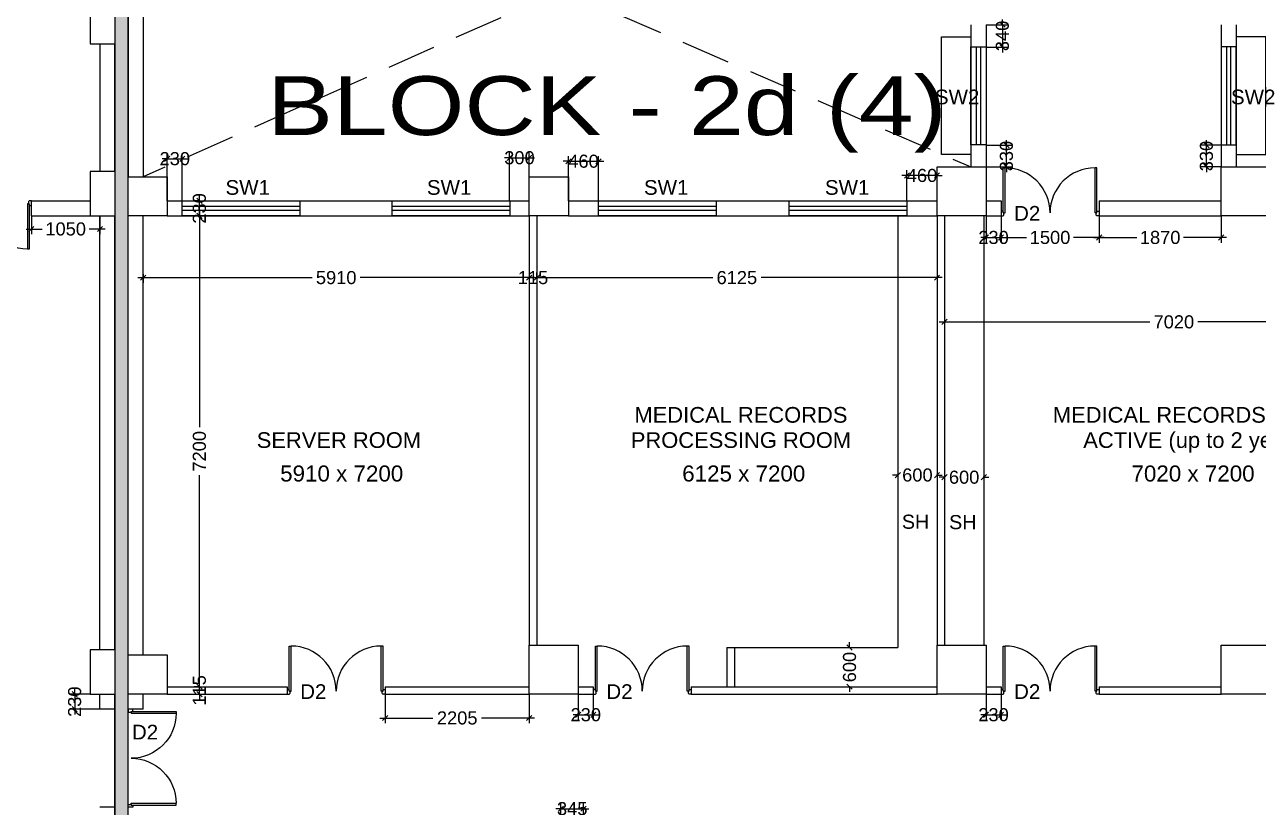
# Model space of a CAD drawing. Extents: x 7620542 to 7843793, y -6476226 to -6093835.
# Drawn here: x 7684907 to 7703786, y -6428689 to -6416719 of the extents above; entities that cross this region are included whole.
import ezdxf
from ezdxf.enums import TextEntityAlignment as Align

# ---------------------------------------------------------------- set-up
doc = ezdxf.new("R2010")
doc.units = 0
doc.header["$LTSCALE"] = 600
doc.header["$MEASUREMENT"] = 0
doc.header["$PDMODE"] = 35
doc.linetypes.add('HIDDEN', pattern=[0.375, 0.25, -0.125])
doc.linetypes.add('HIDDEN2', pattern=[0.1875, 0.125, -0.0625])
doc.layers.get('0').update_dxf_attribs({"linetype": 'CONTINUOUS'})
doc.layers.get('Defpoints').update_dxf_attribs({"linetype": 'CONTINUOUS'})
for name, color, linetype in [('BLOCKS-PROP', 2, 'CONTINUOUS'), ('chajja', 7, 'CONTINUOUS'), ('DIMEN', 5, 'CONTINUOUS'), ('DOOR', 32, 'CONTINUOUS'), ('Duct', 8, 'CONTINUOUS'), ('Exp.Joint', 104, 'CONTINUOUS'), ('joinery', 7, 'CONTINUOUS'), ('LA-column', 3, 'CONTINUOUS'), ('REVISIONS', 6, 'CONTINUOUS'), ('Room Dim', 1, 'CONTINUOUS'), ('Shleves', 7, 'CONTINUOUS'), ('TEXT', 6, 'CONTINUOUS'), ('Walls', 7, 'CONTINUOUS'), ('WIN', 151, 'CONTINUOUS'), ('Working Dim', 5, 'CONTINUOUS')]:
    doc.layers.add(name, color=color, linetype=linetype)
doc.styles.add('ari', font='arial.ttf')
doc.styles.add('ARIAL', font='arial.ttf')
doc.dimstyles.new('int. dim', dxfattribs={"dimtxt": 450, "dimasz": 80, "dimexe": 80, "dimexo": 0, "dimgap": 70, "dimtad": 0, "dimdec": 0, "dimzin": 12, "dimdsep": 46, "dimtxsty": 'ari', "dimblk": 'OBLIQUE', "dimcen": 2, "dimdle": 80, "dimclrd": 256, "dimclre": 256, "dimclrt": 6, "dimadec": 0, "dimazin": 0, "dimtfac": 1, "dimtdec": 0, "dimtix": 1, "dimtmove": 2, "dimatfit": 3, "dimfxl": 1, "dimtolj": 1, "dimtzin": 0, "dimlwd": -1, "dimlwe": -1, "dimarcsym": 0})

# ---------------------------------------------------------------- blocks, each defined once
blk = doc.blocks.new('_Oblique')
at = {"color": 0, "linetype": 'ByBlock', "lineweight": -2}
blk.add_line((-0.5, -0.5), (0.5, 0.5), dxfattribs=at)
blk = doc.blocks.new('*D1198')
at = {"layer": 'Defpoints', "color": 0, "transparency": 16777216}
for p in [(7687319, -6418769), (7687089, -6419414, 8), (7687319, -6419414, 8)]:
    blk.add_point(p, dxfattribs=at)
at = {"layer": 'Working Dim', "transparency": 16777216}
for p, q in [((7687089, -6419414), (7687089, -6418689)), ((7687319, -6419414), (7687319, -6418689)), ((7687089, -6418769), (7687009, -6418769)), ((7687089, -6418769), (7687319, -6418769)), ((7687319, -6418769), (7687399, -6418769))]:
    blk.add_line(p, q, dxfattribs=at)
at = {"layer": 'Working Dim', "transparency": 16777216, "xscale": 80, "yscale": 80, "zscale": 80}
blk.add_blockref('_Oblique', (7687089, -6418769), dxfattribs=at)
at = {"layer": 'Working Dim', "transparency": 16777216, "xscale": 80, "yscale": 80, "zscale": 80, "rotation": 180}
blk.add_blockref('_Oblique', (7687319, -6418769), dxfattribs=at)
at = {"layer": 'Working Dim', "color": 6, "transparency": 16777216, "insert": (7687204, -6418769), "char_height": 200, "attachment_point": 5, "style": 'ari'}
blk.add_mtext('\\A1;230', dxfattribs=at)
blk = doc.blocks.new('*D1199')
at = {"layer": 'Defpoints', "color": 0, "transparency": 16777216}
for p in [(7692629, -6418755), (7692329, -6419414, 8), (7692629, -6419344, 6)]:
    blk.add_point(p, dxfattribs=at)
at = {"layer": 'Working Dim', "transparency": 16777216}
for p, q in [((7692329, -6419414), (7692329, -6418675)), ((7692629, -6419344), (7692629, -6418675)), ((7692329, -6418755), (7692249, -6418755)), ((7692329, -6418755), (7692629, -6418755)), ((7692629, -6418755), (7692709, -6418755))]:
    blk.add_line(p, q, dxfattribs=at)
at = {"layer": 'Working Dim', "transparency": 16777216, "xscale": 80, "yscale": 80, "zscale": 80}
blk.add_blockref('_Oblique', (7692329, -6418755), dxfattribs=at)
at = {"layer": 'Working Dim', "transparency": 16777216, "xscale": 80, "yscale": 80, "zscale": 80, "rotation": 180}
blk.add_blockref('_Oblique', (7692629, -6418755), dxfattribs=at)
at = {"layer": 'Working Dim', "color": 6, "transparency": 16777216, "insert": (7692479, -6418755), "char_height": 200, "attachment_point": 5, "style": 'ari'}
blk.add_mtext('\\A1;300', dxfattribs=at)
blk = doc.blocks.new('*D1200')
at = {"layer": 'Defpoints', "color": 0, "transparency": 16777216}
for p in [(7693689, -6418808), (7693229, -6419414, 8), (7693689, -6419414, 8)]:
    blk.add_point(p, dxfattribs=at)
at = {"layer": 'Working Dim', "transparency": 16777216}
for p, q in [((7693229, -6419414), (7693229, -6418728)), ((7693689, -6419414), (7693689, -6418728)), ((7693229, -6418808), (7693149, -6418808)), ((7693229, -6418808), (7693689, -6418808)), ((7693689, -6418808), (7693769, -6418808))]:
    blk.add_line(p, q, dxfattribs=at)
at = {"layer": 'Working Dim', "transparency": 16777216, "xscale": 80, "yscale": 80, "zscale": 80}
blk.add_blockref('_Oblique', (7693229, -6418808), dxfattribs=at)
at = {"layer": 'Working Dim', "transparency": 16777216, "xscale": 80, "yscale": 80, "zscale": 80, "rotation": 180}
blk.add_blockref('_Oblique', (7693689, -6418808), dxfattribs=at)
at = {"layer": 'Working Dim', "color": 6, "transparency": 16777216, "insert": (7693459, -6418808), "char_height": 200, "attachment_point": 5, "style": 'ari'}
blk.add_mtext('\\A1;460', dxfattribs=at)
blk = doc.blocks.new('*D1201')
at = {"layer": 'Defpoints', "color": 0, "transparency": 16777216}
for p in [(7698409, -6419026), (7698409, -6419414, 8), (7698869, -6419414, 8)]:
    blk.add_point(p, dxfattribs=at)
at = {"layer": 'Working Dim', "transparency": 16777216}
for p, q in [((7698409, -6419026), (7698329, -6419026)), ((7698409, -6419414), (7698409, -6418946)), ((7698869, -6419026), (7698409, -6419026)), ((7698869, -6419414), (7698869, -6418946)), ((7698869, -6419026), (7698949, -6419026))]:
    blk.add_line(p, q, dxfattribs=at)
at = {"layer": 'Working Dim', "transparency": 16777216, "xscale": 80, "yscale": 80, "zscale": 80}
blk.add_blockref('_Oblique', (7698409, -6419026), dxfattribs=at)
at = {"layer": 'Working Dim', "transparency": 16777216, "xscale": 80, "yscale": 80, "zscale": 80, "rotation": 180}
blk.add_blockref('_Oblique', (7698869, -6419026), dxfattribs=at)
at = {"layer": 'Working Dim', "color": 6, "transparency": 16777216, "insert": (7698639, -6419026), "char_height": 200, "attachment_point": 5, "style": 'ari'}
blk.add_mtext('\\A1;460', dxfattribs=at)
blk = doc.blocks.new('*D1206')
at = {"layer": 'Defpoints', "color": 0, "transparency": 16777216}
for p in [(7699619, -6418563, 8), (7699932, -6418563), (7699619, -6418894, 8)]:
    blk.add_point(p, dxfattribs=at)
at = {"layer": 'Working Dim', "transparency": 16777216}
for p, q in [((7699932, -6418563), (7699932, -6418483)), ((7699619, -6418563), (7700012, -6418563)), ((7699932, -6418894), (7699932, -6418563)), ((7699619, -6418894), (7700012, -6418894)), ((7699932, -6418894), (7699932, -6418974))]:
    blk.add_line(p, q, dxfattribs=at)
at = {"layer": 'Working Dim', "transparency": 16777216, "xscale": 80, "yscale": 80, "zscale": 80}
for p, rotation in [((7699932, -6418563), 270), ((7699932, -6418894), 90)]:
    blk.add_blockref('_Oblique', p, dxfattribs=dict(at, rotation=rotation))
at = {"layer": 'Working Dim', "color": 6, "transparency": 16777216, "insert": (7699932, -6418728), "char_height": 200, "attachment_point": 5, "rotation": 90, "style": 'ari'}
blk.add_mtext('\\A1;330', dxfattribs=at)
blk = doc.blocks.new('*D1207')
at = {"layer": 'Defpoints', "color": 0, "transparency": 16777216}
for p in [(7699619, -6416719, 8), (7699619, -6417063, 8), (7699870, -6417063)]:
    blk.add_point(p, dxfattribs=at)
at = {"layer": 'Working Dim', "transparency": 16777216}
for p, q in [((7699870, -6416719), (7699870, -6416639)), ((7699619, -6416719), (7699950, -6416719)), ((7699870, -6416719), (7699870, -6417063)), ((7699619, -6417063), (7699950, -6417063)), ((7699870, -6417063), (7699870, -6417143))]:
    blk.add_line(p, q, dxfattribs=at)
at = {"layer": 'Working Dim', "transparency": 16777216, "xscale": 80, "yscale": 80, "zscale": 80}
for p, rotation in [((7699870, -6416719), 270), ((7699870, -6417063), 90)]:
    blk.add_blockref('_Oblique', p, dxfattribs=dict(at, rotation=rotation))
at = {"layer": 'Working Dim', "color": 6, "transparency": 16777216, "insert": (7699870, -6416891), "char_height": 200, "attachment_point": 5, "rotation": 90, "style": 'ari'}
blk.add_mtext('\\A1;340', dxfattribs=at)
blk = doc.blocks.new('*D1209')
at = {"layer": 'Defpoints', "color": 0, "transparency": 16777216}
for p in [(7702993, -6418563), (7703219, -6418563, 8), (7703219, -6418894, 8)]:
    blk.add_point(p, dxfattribs=at)
at = {"layer": 'Working Dim', "transparency": 16777216}
for p, q in [((7702993, -6418563), (7702993, -6418483)), ((7703219, -6418563), (7702913, -6418563)), ((7702993, -6418894), (7702993, -6418563)), ((7703219, -6418894), (7702913, -6418894)), ((7702993, -6418894), (7702993, -6418974))]:
    blk.add_line(p, q, dxfattribs=at)
at = {"layer": 'Working Dim', "transparency": 16777216, "xscale": 80, "yscale": 80, "zscale": 80}
for p, rotation in [((7702993, -6418563), 270), ((7702993, -6418894), 90)]:
    blk.add_blockref('_Oblique', p, dxfattribs=dict(at, rotation=rotation))
at = {"layer": 'Working Dim', "color": 6, "transparency": 16777216, "insert": (7702993, -6418728), "char_height": 200, "attachment_point": 5, "rotation": 90, "style": 'ari'}
blk.add_mtext('\\A1;330', dxfattribs=at)
blk = doc.blocks.new('Z$W@#1275')
at = {"layer": 'DOOR'}
for p, q in [((73, 1500), (0, 1500)), ((0, 1500), (0, 1467)), ((0, 1467), (2, 1467)), ((11, 1456), (11, 1458)), ((11, 1456), (47, 1456)), ((47, 1467), (736, 1467)), ((47, 1467), (47, 1439)), ((47, 1456), (47, 1467)), ((47, 1467), (73, 1467)), ((47, 1439), (736, 1439)), ((73, 1467), (73, 1500)), ((736, 1467), (736, 1439)), ((0, 33), (2, 33)), ((0, 0), (0, 33)), ((73, 0), (0, 0)), ((11, 44), (11, 42)), ((11, 44), (47, 44)), ((47, 61), (736, 61)), ((47, 33), (47, 61)), ((47, 44), (47, 33)), ((47, 33), (736, 33)), ((47, 33), (73, 33)), ((73, 33), (73, 0)), ((736, 33), (736, 61))]:
    blk.add_line(p, q, dxfattribs=at)
for centre, start, end in [((11, 1467), 180, 270), ((11, 33), 90, 180)]:
    blk.add_arc(centre, 9.13, start, end, dxfattribs=at)
at = {"layer": 'DOOR', "color": 145}
for centre, start, end in [((47, 1439), 270, 0), ((47, 61), 0, 90)]:
    blk.add_arc(centre, 689, start, end, dxfattribs=at)
blk = doc.blocks.new('*D2071')
at = {"layer": 'Defpoints', "color": 0, "transparency": 16777216}
for p in [(7686719, -6420536, 2), (7692629, -6420536, -1), (7692629, -6420588)]:
    blk.add_point(p, dxfattribs=at)
at = {"layer": 'Working Dim', "transparency": 16777216}
for p, q in [((7686639, -6420588), (7689306, -6420588)), ((7686719, -6420536), (7686719, -6420668)), ((7692709, -6420588), (7690042, -6420588)), ((7692629, -6420536), (7692629, -6420668))]:
    blk.add_line(p, q, dxfattribs=at)
at = {"layer": 'Working Dim', "transparency": 16777216, "xscale": 80, "yscale": 80, "zscale": 80, "rotation": 180}
blk.add_blockref('_Oblique', (7686719, -6420588), dxfattribs=at)
at = {"layer": 'Working Dim', "transparency": 16777216, "xscale": 80, "yscale": 80, "zscale": 80}
blk.add_blockref('_Oblique', (7692629, -6420588), dxfattribs=at)
at = {"layer": 'Working Dim', "color": 6, "transparency": 16777216, "insert": (7689674, -6420588), "char_height": 200, "attachment_point": 5, "style": 'ari'}
blk.add_mtext('\\A1;5910', dxfattribs=at)
blk = doc.blocks.new('*D2072')
at = {"layer": 'Defpoints', "color": 0, "transparency": 16777216}
for p in [(7692629, -6420536, -1), (7692744, -6420588, -1), (7692744, -6420588)]:
    blk.add_point(p, dxfattribs=at)
at = {"layer": 'Working Dim', "transparency": 16777216}
for p, q in [((7692629, -6420588), (7692549, -6420588)), ((7692629, -6420536), (7692629, -6420668)), ((7692629, -6420588), (7692744, -6420588)), ((7692744, -6420588), (7692744, -6420508)), ((7692744, -6420588), (7692824, -6420588))]:
    blk.add_line(p, q, dxfattribs=at)
at = {"layer": 'Working Dim', "transparency": 16777216, "xscale": 80, "yscale": 80, "zscale": 80}
blk.add_blockref('_Oblique', (7692629, -6420588), dxfattribs=at)
at = {"layer": 'Working Dim', "transparency": 16777216, "xscale": 80, "yscale": 80, "zscale": 80, "rotation": 180}
blk.add_blockref('_Oblique', (7692744, -6420588), dxfattribs=at)
at = {"layer": 'Working Dim', "color": 6, "transparency": 16777216, "insert": (7692686, -6420588), "char_height": 200, "attachment_point": 5, "style": 'ari'}
blk.add_mtext('\\A1;115', dxfattribs=at)
blk = doc.blocks.new('*D2073')
at = {"layer": 'Defpoints', "color": 0, "transparency": 16777216}
for p in [(7692744, -6420588, -1), (7698869, -6420588, 12), (7698869, -6420588)]:
    blk.add_point(p, dxfattribs=at)
at = {"layer": 'Working Dim', "transparency": 16777216}
for p, q in [((7692664, -6420588), (7695436, -6420588)), ((7692744, -6420588), (7692744, -6420508)), ((7698949, -6420588), (7696176, -6420588)), ((7698869, -6420588), (7698869, -6420668))]:
    blk.add_line(p, q, dxfattribs=at)
at = {"layer": 'Working Dim', "transparency": 16777216, "xscale": 80, "yscale": 80, "zscale": 80, "rotation": 180}
blk.add_blockref('_Oblique', (7692744, -6420588), dxfattribs=at)
at = {"layer": 'Working Dim', "transparency": 16777216, "xscale": 80, "yscale": 80, "zscale": 80}
blk.add_blockref('_Oblique', (7698869, -6420588), dxfattribs=at)
at = {"layer": 'Working Dim', "color": 6, "transparency": 16777216, "insert": (7695806, -6420588), "char_height": 200, "attachment_point": 5, "style": 'ari'}
blk.add_mtext('\\A1;6125', dxfattribs=at)
blk = doc.blocks.new('*D2076')
at = {"layer": 'Defpoints', "color": 0, "transparency": 16777216}
for p in [(7687581, -6426844, 4), (7687581, -6426844), (7687581, -6426959, 4)]:
    blk.add_point(p, dxfattribs=at)
at = {"layer": 'Working Dim', "transparency": 16777216}
for p, q in [((7687581, -6426844), (7687501, -6426844)), ((7687581, -6426844), (7687581, -6426764)), ((7687581, -6426959), (7687581, -6426844)), ((7687581, -6426959), (7687661, -6426959)), ((7687581, -6426959), (7687581, -6427039))]:
    blk.add_line(p, q, dxfattribs=at)
at = {"layer": 'Working Dim', "transparency": 16777216, "xscale": 80, "yscale": 80, "zscale": 80}
for p, rotation in [((7687581, -6426844), 270), ((7687581, -6426959), 90)]:
    blk.add_blockref('_Oblique', p, dxfattribs=dict(at, rotation=rotation))
at = {"layer": 'Working Dim', "color": 6, "transparency": 16777216, "insert": (7687581, -6426901), "char_height": 200, "attachment_point": 5, "rotation": 90, "style": 'ari'}
blk.add_mtext('\\A1;115', dxfattribs=at)
blk = doc.blocks.new('*D2077')
at = {"layer": 'Defpoints', "color": 0, "transparency": 16777216}
for p in [(7687581, -6419644, 2), (7687581, -6419644), (7687581, -6426844, 4)]:
    blk.add_point(p, dxfattribs=at)
at = {"layer": 'Working Dim', "transparency": 16777216}
for p, q in [((7687581, -6419644), (7687501, -6419644)), ((7687581, -6419564), (7687581, -6422876)), ((7687581, -6426924), (7687581, -6423611)), ((7687581, -6426844), (7687501, -6426844))]:
    blk.add_line(p, q, dxfattribs=at)
at = {"layer": 'Working Dim', "transparency": 16777216, "xscale": 80, "yscale": 80, "zscale": 80}
for p, rotation in [((7687581, -6419644), 90), ((7687581, -6426844), 270)]:
    blk.add_blockref('_Oblique', p, dxfattribs=dict(at, rotation=rotation))
at = {"layer": 'Working Dim', "color": 6, "transparency": 16777216, "insert": (7687581, -6423244), "char_height": 200, "attachment_point": 5, "rotation": 90, "style": 'ari'}
blk.add_mtext('\\A1;7200', dxfattribs=at)
blk = doc.blocks.new('*D2078')
at = {"layer": 'Defpoints', "color": 0, "transparency": 16777216}
for p in [(7687581, -6419414, 2), (7687581, -6419414), (7687581, -6419644, 2)]:
    blk.add_point(p, dxfattribs=at)
at = {"layer": 'Working Dim', "transparency": 16777216}
for p, q in [((7687581, -6419414), (7687501, -6419414)), ((7687581, -6419414), (7687581, -6419334)), ((7687581, -6419644), (7687581, -6419414)), ((7687581, -6419644), (7687501, -6419644)), ((7687581, -6419644), (7687581, -6419724))]:
    blk.add_line(p, q, dxfattribs=at)
at = {"layer": 'Working Dim', "transparency": 16777216, "xscale": 80, "yscale": 80, "zscale": 80}
for p, rotation in [((7687581, -6419414), 270), ((7687581, -6419644), 90)]:
    blk.add_blockref('_Oblique', p, dxfattribs=dict(at, rotation=rotation))
at = {"layer": 'Working Dim', "color": 6, "transparency": 16777216, "insert": (7687581, -6419529), "char_height": 200, "attachment_point": 5, "rotation": 90, "style": 'ari'}
blk.add_mtext('\\A1;230', dxfattribs=at)
blk = doc.blocks.new('*D2079')
at = {"layer": 'Defpoints', "color": 0, "transparency": 16777216}
for p in [(7690424, -6426959, 4), (7692629, -6426959, 1), (7692629, -6427323)]:
    blk.add_point(p, dxfattribs=at)
at = {"layer": 'Working Dim', "transparency": 16777216}
for p, q in [((7690424, -6426959), (7690424, -6427403)), ((7692629, -6426959), (7692629, -6427403)), ((7690344, -6427323), (7691155, -6427323)), ((7692709, -6427323), (7691898, -6427323))]:
    blk.add_line(p, q, dxfattribs=at)
at = {"layer": 'Working Dim', "transparency": 16777216, "xscale": 80, "yscale": 80, "zscale": 80, "rotation": 180}
blk.add_blockref('_Oblique', (7690424, -6427323), dxfattribs=at)
at = {"layer": 'Working Dim', "transparency": 16777216, "xscale": 80, "yscale": 80, "zscale": 80}
blk.add_blockref('_Oblique', (7692629, -6427323), dxfattribs=at)
at = {"layer": 'Working Dim', "color": 6, "transparency": 16777216, "insert": (7691526, -6427323), "char_height": 200, "attachment_point": 5, "style": 'ari'}
blk.add_mtext('\\A1;2205', dxfattribs=at)
blk = doc.blocks.new('*D2080')
at = {"layer": 'Defpoints', "color": 0, "transparency": 16777216}
for p in [(7693379, -6426959, 1), (7693609, -6426959, 1), (7693609, -6427274)]:
    blk.add_point(p, dxfattribs=at)
at = {"layer": 'Working Dim', "transparency": 16777216}
for p, q in [((7693379, -6426959), (7693379, -6427354)), ((7693609, -6426959), (7693609, -6427354)), ((7693379, -6427274), (7693299, -6427274)), ((7693379, -6427274), (7693609, -6427274)), ((7693609, -6427274), (7693689, -6427274))]:
    blk.add_line(p, q, dxfattribs=at)
at = {"layer": 'Working Dim', "transparency": 16777216, "xscale": 80, "yscale": 80, "zscale": 80}
blk.add_blockref('_Oblique', (7693379, -6427274), dxfattribs=at)
at = {"layer": 'Working Dim', "transparency": 16777216, "xscale": 80, "yscale": 80, "zscale": 80, "rotation": 180}
blk.add_blockref('_Oblique', (7693609, -6427274), dxfattribs=at)
at = {"layer": 'Working Dim', "color": 6, "transparency": 16777216, "insert": (7693494, -6427274), "char_height": 200, "attachment_point": 5, "style": 'ari'}
blk.add_mtext('\\A1;230', dxfattribs=at)
blk = doc.blocks.new('*D2082')
at = {"layer": 'Defpoints', "color": 0, "transparency": 16777216}
for p in [(7685909, -6426959, 2), (7685672, -6427189), (7686059, -6427189, 5)]:
    blk.add_point(p, dxfattribs=at)
at = {"layer": 'Working Dim', "transparency": 16777216}
for p, q in [((7685909, -6426959), (7685592, -6426959)), ((7685672, -6426959), (7685672, -6426879)), ((7685672, -6426959), (7685672, -6427189)), ((7686059, -6427189), (7685592, -6427189)), ((7685672, -6427189), (7685672, -6427269))]:
    blk.add_line(p, q, dxfattribs=at)
at = {"layer": 'Working Dim', "transparency": 16777216, "xscale": 80, "yscale": 80, "zscale": 80}
for p, rotation in [((7685672, -6426959), 270), ((7685672, -6427189), 90)]:
    blk.add_blockref('_Oblique', p, dxfattribs=dict(at, rotation=rotation))
at = {"layer": 'Working Dim', "color": 6, "transparency": 16777216, "insert": (7685672, -6427074), "char_height": 200, "attachment_point": 5, "rotation": 90, "style": 'ari'}
blk.add_mtext('\\A1;230', dxfattribs=at)
blk = doc.blocks.new('*D2100')
at = {"layer": 'Defpoints', "color": 0, "transparency": 16777216}
for p in [(7699619, -6419644, 7), (7699849, -6419644, 6), (7699849, -6419974)]:
    blk.add_point(p, dxfattribs=at)
at = {"layer": 'Working Dim', "transparency": 16777216}
for p, q in [((7699619, -6419644), (7699619, -6420054)), ((7699849, -6419644), (7699849, -6420054)), ((7699619, -6419974), (7699539, -6419974)), ((7699619, -6419974), (7699849, -6419974)), ((7699849, -6419974), (7699929, -6419974))]:
    blk.add_line(p, q, dxfattribs=at)
at = {"layer": 'Working Dim', "transparency": 16777216, "xscale": 80, "yscale": 80, "zscale": 80}
blk.add_blockref('_Oblique', (7699619, -6419974), dxfattribs=at)
at = {"layer": 'Working Dim', "transparency": 16777216, "xscale": 80, "yscale": 80, "zscale": 80, "rotation": 180}
blk.add_blockref('_Oblique', (7699849, -6419974), dxfattribs=at)
at = {"layer": 'Working Dim', "color": 6, "transparency": 16777216, "insert": (7699734, -6419974), "char_height": 200, "attachment_point": 5, "style": 'ari'}
blk.add_mtext('\\A1;230', dxfattribs=at)
blk = doc.blocks.new('*D2101')
at = {"layer": 'Defpoints', "color": 0, "transparency": 16777216}
for p in [(7699849, -6419644, 6), (7701349, -6419644, 4), (7701349, -6419974)]:
    blk.add_point(p, dxfattribs=at)
at = {"layer": 'Working Dim', "transparency": 16777216}
for p, q in [((7699849, -6419644), (7699849, -6420054)), ((7701349, -6419644), (7701349, -6420054)), ((7699769, -6419974), (7700240, -6419974)), ((7701429, -6419974), (7700958, -6419974))]:
    blk.add_line(p, q, dxfattribs=at)
at = {"layer": 'Working Dim', "transparency": 16777216, "xscale": 80, "yscale": 80, "zscale": 80, "rotation": 180}
blk.add_blockref('_Oblique', (7699849, -6419974), dxfattribs=at)
at = {"layer": 'Working Dim', "transparency": 16777216, "xscale": 80, "yscale": 80, "zscale": 80}
blk.add_blockref('_Oblique', (7701349, -6419974), dxfattribs=at)
at = {"layer": 'Working Dim', "color": 6, "transparency": 16777216, "insert": (7700599, -6419974), "char_height": 200, "attachment_point": 5, "style": 'ari'}
blk.add_mtext('\\A1;1500', dxfattribs=at)
blk = doc.blocks.new('*D2102')
at = {"layer": 'Defpoints', "color": 0, "transparency": 16777216}
for p in [(7701349, -6419644, 4), (7703219, -6419644, 21), (7703219, -6419974)]:
    blk.add_point(p, dxfattribs=at)
at = {"layer": 'Working Dim', "transparency": 16777216}
for p, q in [((7701349, -6419644), (7701349, -6420054)), ((7703219, -6419644), (7703219, -6420054)), ((7701269, -6419974), (7701925, -6419974)), ((7703299, -6419974), (7702643, -6419974))]:
    blk.add_line(p, q, dxfattribs=at)
at = {"layer": 'Working Dim', "transparency": 16777216, "xscale": 80, "yscale": 80, "zscale": 80, "rotation": 180}
blk.add_blockref('_Oblique', (7701349, -6419974), dxfattribs=at)
at = {"layer": 'Working Dim', "transparency": 16777216, "xscale": 80, "yscale": 80, "zscale": 80}
blk.add_blockref('_Oblique', (7703219, -6419974), dxfattribs=at)
at = {"layer": 'Working Dim', "color": 6, "transparency": 16777216, "insert": (7702284, -6419974), "char_height": 200, "attachment_point": 5, "style": 'ari'}
blk.add_mtext('\\A1;1870', dxfattribs=at)
blk = doc.blocks.new('*D2103')
at = {"layer": 'Defpoints', "color": 0, "transparency": 16777216}
for p in [(7693459, -6428710), (7693114, -6428959, 4), (7693459, -6428959, 5)]:
    blk.add_point(p, dxfattribs=at)
at = {"layer": 'Working Dim', "transparency": 16777216}
for p, q in [((7693114, -6428710), (7693034, -6428710)), ((7693114, -6428959), (7693114, -6428630)), ((7693114, -6428710), (7693459, -6428710)), ((7693459, -6428959), (7693459, -6428630)), ((7693459, -6428710), (7693539, -6428710))]:
    blk.add_line(p, q, dxfattribs=at)
at = {"layer": 'Working Dim', "transparency": 16777216, "xscale": 80, "yscale": 80, "zscale": 80}
blk.add_blockref('_Oblique', (7693114, -6428710), dxfattribs=at)
at = {"layer": 'Working Dim', "transparency": 16777216, "xscale": 80, "yscale": 80, "zscale": 80, "rotation": 180}
blk.add_blockref('_Oblique', (7693459, -6428710), dxfattribs=at)
at = {"layer": 'Working Dim', "color": 6, "transparency": 16777216, "insert": (7693286, -6428710), "char_height": 200, "attachment_point": 5, "style": 'ari'}
blk.add_mtext('\\A1;345', dxfattribs=at)
blk = doc.blocks.new('*D2122')
at = {"layer": 'Defpoints', "color": 0, "transparency": 16777216}
for p in [(7699619, -6426959, 1), (7699849, -6426959, 1), (7699849, -6427274)]:
    blk.add_point(p, dxfattribs=at)
at = {"layer": 'Working Dim', "transparency": 16777216}
for p, q in [((7699619, -6426959), (7699619, -6427354)), ((7699849, -6426959), (7699849, -6427354)), ((7699619, -6427274), (7699539, -6427274)), ((7699619, -6427274), (7699849, -6427274)), ((7699849, -6427274), (7699929, -6427274))]:
    blk.add_line(p, q, dxfattribs=at)
at = {"layer": 'Working Dim', "transparency": 16777216, "xscale": 80, "yscale": 80, "zscale": 80}
blk.add_blockref('_Oblique', (7699619, -6427274), dxfattribs=at)
at = {"layer": 'Working Dim', "transparency": 16777216, "xscale": 80, "yscale": 80, "zscale": 80, "rotation": 180}
blk.add_blockref('_Oblique', (7699849, -6427274), dxfattribs=at)
at = {"layer": 'Working Dim', "color": 6, "transparency": 16777216, "insert": (7699734, -6427274), "char_height": 200, "attachment_point": 5, "style": 'ari'}
blk.add_mtext('\\A1;230', dxfattribs=at)
blk = doc.blocks.new('*D2124')
at = {"layer": 'Defpoints', "color": 0, "transparency": 16777216}
for p in [(7698984, -6421039, 6), (7706004, -6421039, 22), (7706004, -6421265)]:
    blk.add_point(p, dxfattribs=at)
at = {"layer": 'Working Dim', "transparency": 16777216}
for p, q in [((7698984, -6421039), (7698984, -6421345)), ((7706004, -6421039), (7706004, -6421345)), ((7698904, -6421265), (7702127, -6421265)), ((7706084, -6421265), (7702862, -6421265))]:
    blk.add_line(p, q, dxfattribs=at)
at = {"layer": 'Working Dim', "transparency": 16777216, "xscale": 80, "yscale": 80, "zscale": 80, "rotation": 180}
blk.add_blockref('_Oblique', (7698984, -6421265), dxfattribs=at)
at = {"layer": 'Working Dim', "transparency": 16777216, "xscale": 80, "yscale": 80, "zscale": 80}
blk.add_blockref('_Oblique', (7706004, -6421265), dxfattribs=at)
at = {"layer": 'Working Dim', "color": 6, "transparency": 16777216, "insert": (7702494, -6421265), "char_height": 200, "attachment_point": 5, "style": 'ari'}
blk.add_mtext('\\A1;7020', dxfattribs=at)
blk = doc.blocks.new('*D2250')
at = {"layer": 'Defpoints', "color": 0, "transparency": 16777216}
for p in [(7685009, -6419644, 6), (7686059, -6419644, 11), (7685009, -6419844)]:
    blk.add_point(p, dxfattribs=at)
at = {"layer": 'Working Dim', "transparency": 16777216}
for p, q in [((7685009, -6419644), (7685009, -6419924)), ((7686059, -6419644), (7686059, -6419924)), ((7684929, -6419844), (7685175, -6419844)), ((7686139, -6419844), (7685893, -6419844))]:
    blk.add_line(p, q, dxfattribs=at)
at = {"layer": 'Working Dim', "transparency": 16777216, "xscale": 80, "yscale": 80, "zscale": 80, "rotation": 180}
blk.add_blockref('_Oblique', (7685009, -6419844), dxfattribs=at)
at = {"layer": 'Working Dim', "transparency": 16777216, "xscale": 80, "yscale": 80, "zscale": 80}
blk.add_blockref('_Oblique', (7686059, -6419844), dxfattribs=at)
at = {"layer": 'Working Dim', "color": 6, "transparency": 16777216, "insert": (7685534, -6419844), "char_height": 200, "attachment_point": 5, "style": 'ari'}
blk.add_mtext('\\A1;1050', dxfattribs=at)
blk = doc.blocks.new('*D2442')
at = {"layer": 'Defpoints', "color": 0, "transparency": 16777216}
for p in [(7698269, -6423575, -7), (7698869, -6423575, -7), (7698869, -6423607)]:
    blk.add_point(p, dxfattribs=at)
at = {"layer": 'Working Dim', "transparency": 16777216}
for p, q in [((7698269, -6423607), (7698189, -6423607)), ((7698269, -6423575), (7698269, -6423687)), ((7698269, -6423607), (7698278, -6423607)), ((7698869, -6423607), (7698860, -6423607)), ((7698869, -6423575), (7698869, -6423687)), ((7698869, -6423607), (7698949, -6423607))]:
    blk.add_line(p, q, dxfattribs=at)
at = {"layer": 'Working Dim', "transparency": 16777216, "xscale": 80, "yscale": 80, "zscale": 80}
blk.add_blockref('_Oblique', (7698269, -6423607), dxfattribs=at)
at = {"layer": 'Working Dim', "transparency": 16777216, "xscale": 80, "yscale": 80, "zscale": 80, "rotation": 180}
blk.add_blockref('_Oblique', (7698869, -6423607), dxfattribs=at)
at = {"layer": 'Working Dim', "color": 6, "transparency": 16777216, "insert": (7698569, -6423607), "char_height": 200, "attachment_point": 5, "style": 'ari'}
blk.add_mtext('\\A1;600', dxfattribs=at)
blk = doc.blocks.new('*D2443')
at = {"layer": 'Defpoints', "color": 0, "transparency": 16777216}
for p in [(7697506, -6426244, -12), (7697531, -6426244), (7697506, -6426844, -12)]:
    blk.add_point(p, dxfattribs=at)
at = {"layer": 'Working Dim', "transparency": 16777216}
for p, q in [((7697506, -6426244), (7697611, -6426244)), ((7697531, -6426244), (7697531, -6426164)), ((7697531, -6426244), (7697531, -6426253)), ((7697506, -6426844), (7697611, -6426844)), ((7697531, -6426844), (7697531, -6426835)), ((7697531, -6426844), (7697531, -6426924))]:
    blk.add_line(p, q, dxfattribs=at)
at = {"layer": 'Working Dim', "transparency": 16777216, "xscale": 80, "yscale": 80, "zscale": 80}
for p, rotation in [((7697531, -6426244), 270), ((7697531, -6426844), 90)]:
    blk.add_blockref('_Oblique', p, dxfattribs=dict(at, rotation=rotation))
at = {"layer": 'Working Dim', "color": 6, "transparency": 16777216, "insert": (7697531, -6426544), "char_height": 200, "attachment_point": 5, "rotation": 90, "style": 'ari'}
blk.add_mtext('\\A1;600', dxfattribs=at)
blk = doc.blocks.new('*D2444')
at = {"layer": 'Defpoints', "color": 0, "transparency": 16777216}
for p in [(7698984, -6423637, -7), (7699584, -6423637, -7), (7699584, -6423641)]:
    blk.add_point(p, dxfattribs=at)
at = {"layer": 'Working Dim', "transparency": 16777216}
for p, q in [((7698984, -6423641), (7698904, -6423641)), ((7698984, -6423637), (7698984, -6423721)), ((7698984, -6423641), (7698993, -6423641)), ((7699584, -6423641), (7699575, -6423641)), ((7699584, -6423637), (7699584, -6423721)), ((7699584, -6423641), (7699664, -6423641))]:
    blk.add_line(p, q, dxfattribs=at)
at = {"layer": 'Working Dim', "transparency": 16777216, "xscale": 80, "yscale": 80, "zscale": 80}
blk.add_blockref('_Oblique', (7698984, -6423641), dxfattribs=at)
at = {"layer": 'Working Dim', "transparency": 16777216, "xscale": 80, "yscale": 80, "zscale": 80, "rotation": 180}
blk.add_blockref('_Oblique', (7699584, -6423641), dxfattribs=at)
at = {"layer": 'Working Dim', "color": 6, "transparency": 16777216, "insert": (7699284, -6423641), "char_height": 200, "attachment_point": 5, "style": 'ari'}
blk.add_mtext('\\A1;600', dxfattribs=at)

msp = doc.modelspace()

# ---------------------------------------------------------------- hatches: boundary and pattern name
at = {"layer": 'Exp.Joint', "linetype": 'HIDDEN'}
msp.add_hatch(color=256, dxfattribs=at).paths.add_polyline_path([(7686489.139, -6334860.673), (7686289.139, -6334860.673), (7686289.139, -6455862.509), (7686489.139, -6455862.509)])

# ---------------------------------------------------------------- linework, layer by layer
at = {"layer": 'chajja', "linetype": 'HIDDEN', "ltscale": 750, "elevation": -12.441}
for points in [[(7699389.024, -6418706.246), (7698939.024, -6418706.246), (7698939.025, -6416906.246), (7699389.025, -6416906.246)], [(7703449.103, -6418706.246), (7703899.103, -6418706.246), (7703899.103, -6416906.246), (7703449.103, -6416906.246)]]:
    msp.add_lwpolyline(points, dxfattribs=at)
at = {"layer": 'Duct', "color": 8, "linetype": 'HIDDEN2', "ltscale": 10}
for p, q in [((7686719.057, -6413414.85, -24.692), (7699388.98, -6418893.723, -2.915)), ((7699388.973, -6413414.855, -2.915), (7686719.145, -6419043.753, -24.692))]:
    msp.add_line(p, q, dxfattribs=at)
at = {"layer": 'Exp.Joint', "linetype": 'HIDDEN', "const_width": 20, "elevation": -9.884}
msp.add_lwpolyline([(7686489.139, -6334860.673), (7686289.139, -6334860.673), (7686289.139, -6455862.509), (7686489.139, -6455862.509)], close=True, dxfattribs=at)
at = {"layer": 'LA-column', "color": 2}
for points, elevation in [([(7686289.144, -6417013.752), (7686289.144, -6416413.752), (7685909.144, -6416413.752), (7685909.144, -6417013.752)], -14.639), ([(7686289.144, -6419643.753), (7686289.144, -6418963.753), (7685909.144, -6418963.753), (7685909.144, -6419643.753)], 13.402)]:
    msp.add_lwpolyline(points, close=True, dxfattribs=dict(at, elevation=elevation))
at = {"layer": 'LA-column', "color": 2, "flags": 128}
for points, elevation in [([(7699618.973, -6419643.706), (7698868.973, -6419643.706), (7698868.973, -6418893.706), (7699618.973, -6418893.706)], -9.699), ([(7699618.973, -6419643.706), (7698868.973, -6419643.706), (7698868.973, -6418893.706), (7699618.973, -6418893.706)], -9.699), ([(7703969.146, -6418893.706), (7703969.146, -6419643.706), (7703219.146, -6419643.706), (7703219.146, -6418893.706)], 4.007), ([(7687089.144, -6419643.706), (7686489.144, -6419643.706), (7686489.144, -6419043.706), (7687089.144, -6419043.706)], -14.639), ([(7693228.935, -6419643.706), (7692628.935, -6419643.706), (7692628.935, -6419043.706), (7693228.935, -6419043.706)], -13.753), ([(7686289.144, -6426958.688), (7686289.144, -6426278.688), (7685909.144, -6426278.688), (7685909.144, -6426958.688)], -13.11), ([(7693378.935, -6426958.688), (7692628.935, -6426958.688), (7692628.935, -6426208.688), (7693378.935, -6426208.688)], -13.753), ([(7699618.973, -6426958.688), (7698868.973, -6426958.688), (7698868.973, -6426208.688), (7699618.973, -6426208.688)], -5.339), ([(7703969.146, -6426958.688), (7703219.146, -6426958.688), (7703219.146, -6426208.688), (7703969.146, -6426208.688)], 4.007), ([(7687089.144, -6426958.688), (7686489.144, -6426958.688), (7686489.144, -6426358.688), (7687089.144, -6426358.688)], -13.11)]:
    msp.add_lwpolyline(points, close=True, dxfattribs=dict(at, elevation=elevation))
at = {"layer": 'REVISIONS'}
for p, q in [((7685009.058, -6419413.745, 7.395), (7685909.144, -6419413.745, 11.779)), ((7685009.058, -6419643.744, -0.305), (7685009.058, -6419413.745, -0.305)), ((7699618.883, -6419413.726, -7.501), (7699848.884, -6419413.726, -8.615)), ((7699848.884, -6419413.726, -10.604), (7699848.884, -6419643.726, -10.604)), ((7701348.884, -6419413.726, -2.904), (7703219.057, -6419413.726, 6.205)), ((7701348.884, -6419413.726, -10.604), (7701348.884, -6419643.726, -10.604)), ((7685009.058, -6419643.744, 7.395), (7685909.144, -6419643.753, 13.402)), ((7692628.846, -6419643.726, -15.915), (7692628.846, -6426208.688, -12.001)), ((7692743.846, -6419643.726, -15.915), (7692743.846, -6426208.688, -12.001)), ((7698268.973, -6419643.726, -9.252), (7698268.973, -6426243.708, -5.318)), ((7698868.973, -6419643.726, -9.252), (7698868.973, -6426208.688, -5.339)), ((7698983.973, -6419643.726, -9.252), (7698983.973, -6426208.688, -5.339)), ((7699583.973, -6419643.726, -9.252), (7699583.973, -6426208.688, -5.339)), ((7699618.884, -6419643.726, -7.501), (7699848.884, -6419643.726, -8.615)), ((7701348.884, -6419643.726, -2.904), (7703219.057, -6419643.726, 6.205)), ((7695653.973, -6426243.708, -12.029), (7698268.973, -6426243.708, -12.001)), ((7695653.973, -6426243.708, -5.318), (7695653.973, -6426843.708, -4.96)), ((7695768.973, -6426243.708, -5.318), (7695768.973, -6426843.708, -4.96)), ((7687089.055, -6426843.708, -10.911), (7688923.906, -6426843.708, -11.022)), ((7688923.906, -6426843.708, -12.574), (7688923.906, -6426958.708, -12.574)), ((7690423.906, -6426843.708, -11.112), (7692628.935, -6426843.708, -11.245)), ((7690423.906, -6426843.708, -12.574), (7690423.906, -6426958.708, -12.574)), ((7693378.935, -6426843.708, -11.291), (7693608.935, -6426843.708, -11.945)), ((7693608.935, -6426843.708, -13.753), (7693608.935, -6426958.708, -13.753)), ((7695108.935, -6426843.708, -12.035), (7698868.973, -6426843.708, -11.994)), ((7695108.935, -6426843.708, -13.753), (7695108.935, -6426958.708, -13.753)), ((7699618.973, -6426843.688, -5.339), (7699848.973, -6426843.688, -5.993)), ((7699848.973, -6426843.688, -7.801), (7699848.973, -6426958.688, -7.801)), ((7701348.973, -6426843.688, -6.083), (7703219.146, -6426843.688, 4.007)), ((7701348.973, -6426843.688, -7.801), (7701348.973, -6426958.688, -7.801)), ((7687089.055, -6426958.708, -10.911), (7688923.906, -6426958.708, -11.022)), ((7690423.906, -6426958.708, -11.112), (7692628.935, -6426958.708, -11.245)), ((7693378.935, -6426958.708, -11.291), (7693608.935, -6426958.708, -11.945)), ((7695108.935, -6426958.708, -12.035), (7698868.973, -6426958.708, -11.994)), ((7699618.973, -6426958.688, -5.339), (7699848.973, -6426958.688, -5.993)), ((7701348.973, -6426958.688, -6.083), (7703219.146, -6426958.688, 4.007)), ((7703334.057, -6426958.688, 10.566), (7703334.057, -6426958.708, 10.566))]:
    msp.add_line(p, q, dxfattribs=at)
at = {"layer": 'Walls', "linetype": 'Continuous'}
for p, q in [((7686489.057, -6413414.85, -12.441), (7686489.055, -6419043.753, -12.441)), ((7686719.057, -6413414.85, -12.441), (7686719.054, -6419043.753, -12.441)), ((7699388.977, -6416718.77, -12.441), (7699388.98, -6418893.723, -12.441)), ((7699618.977, -6416718.769, -12.441), (7699618.98, -6418893.723, -12.441)), ((7703219.151, -6416718.769, -12.441), (7703219.154, -6418898.753, -12.441)), ((7703449.151, -6416718.769, -12.441), (7703449.154, -6418898.753, -12.441)), ((7686058.963, -6417013.769, -12.441), (7686058.962, -6418963.727, -12.441)), ((7686289.053, -6418963.771, -12.441), (7686289.053, -6417013.769, -12.441)), ((7687089.117, -6419413.731, -12.441), (7692628.936, -6419413.723, -12.441)), ((7693228.936, -6419413.748, -12.441), (7698868.973, -6419413.741, -12.441)), ((7686059.052, -6426278.706, -12.441), (7686059.053, -6419643.726, -12.441)), ((7686289.052, -6426278.706, -12.441), (7686289.053, -6419643.726, -12.441)), ((7686489.054, -6424048.851, -12.441), (7686489.055, -6419643.726, -12.441)), ((7686719.054, -6426358.706, -12.441), (7686719.055, -6419643.726, -12.441)), ((7693228.936, -6419643.749, -12.441), (7698868.973, -6419643.741, -12.441)), ((7686059.03, -6427188.787, -12.441), (7686059.03, -6426958.851, -12.441)), ((7686289.054, -6432738.837, -12.441), (7686289.054, -6426958.851, -12.441)), ((7686489.054, -6432803.871, -12.441), (7686489.055, -6426958.798, -12.441)), ((7686719.055, -6427188.787, -12.441), (7686719.055, -6426958.798, -12.441)), ((7686288.941, -6427188.787, -10.242), (7686058.941, -6427188.787, -10.242)), ((7686718.965, -6427188.787, -10.242), (7686488.965, -6427188.787, -10.242)), ((7686288.941, -6428688.834, -10.242), (7686058.941, -6428688.834, -10.242))]:
    msp.add_line(p, q, dxfattribs=at)
at = {"layer": 'Walls', "linetype": 'Continuous', "elevation": -12.441}
msp.add_lwpolyline([(7687089.027, -6419643.731), (7692628.936, -6419643.724)], dxfattribs=at)
at = {"layer": 'WIN', "linetype": 'Continuous'}
for points, elevation in [([(7699618.979, -6417056.246), (7699618.979, -6418556.246), (7699388.979, -6418556.246), (7699388.979, -6417056.246)], -12.441), ([(7699536.195, -6417056.246), (7699536.195, -6418556.246), (7699471.762, -6418556.246), (7699471.762, -6417056.246)], -12.441), ([(7703219.149, -6417056.246), (7703219.149, -6418556.246), (7703449.149, -6418556.246), (7703449.149, -6417056.246)], -12.441), ([(7703301.932, -6417056.246), (7703301.932, -6418556.246), (7703366.366, -6418556.246), (7703366.366, -6417056.246)], -12.441), ([(7687319.027, -6419413.73), (7689119.027, -6419413.73), (7689119.027, -6419643.73), (7687319.027, -6419643.73)], -12.441), ([(7687319.027, -6419496.514), (7689119.027, -6419496.514), (7689119.027, -6419560.947), (7687319.027, -6419560.947)], -12.441), ([(7690529.311, -6419413.724), (7692329.311, -6419413.724), (7692329.311, -6419643.724), (7690529.311, -6419643.724)], -14.639), ([(7690529.311, -6419496.507), (7692329.311, -6419496.507), (7692329.311, -6419560.941), (7690529.311, -6419560.941)], -14.639), ([(7693688.936, -6419413.746), (7695488.936, -6419413.746), (7695488.936, -6419643.747), (7693688.936, -6419643.747)], -12.441), ([(7693688.936, -6419496.53), (7695488.936, -6419496.53), (7695488.936, -6419560.963), (7693688.936, -6419560.963)], -12.441), ([(7696608.973, -6419413.743), (7698408.973, -6419413.743), (7698408.973, -6419643.743), (7696608.973, -6419643.743)], -12.441), ([(7696608.973, -6419496.526), (7698408.973, -6419496.526), (7698408.973, -6419560.959), (7696608.973, -6419560.959)], -12.441)]:
    msp.add_lwpolyline(points, close=True, dxfattribs=dict(at, elevation=elevation))

# ---------------------------------------------------------------- block references
at = {"layer": 'DIMEN', "yscale": 1.000014692544937, "zscale": 1.000014692544937, "rotation": 90}
for p, xscale in [((7701348.884, -6419643.726, -10.604), 1.000014692544937), ((7685009.058, -6419413.745, -0.305), -1.000014692544937), ((7690423.906, -6426958.708, -11.022), 1.000014692544937), ((7695108.935, -6426958.708, -13.753), 1.000014692544937), ((7701348.973, -6426958.688, -7.801), 1.000014692544937)]:
    msp.add_blockref('Z$W@#1275', p, dxfattribs=dict(at, xscale=xscale))
at = {"layer": 'DOOR', "xscale": -1.000014691613615, "yscale": 1.000014691613615, "zscale": 1.000014691783578, "rotation": 180}
msp.add_blockref('Z$W@#1275', (7686488.966, -6427188.792, -10.242), dxfattribs=at)

# ---------------------------------------------------------------- texts
at = {"layer": 'BLOCKS-PROP', "color": 10, "style": 'ARIAL', "width": 1.2}
msp.add_text('BLOCK - 2d (4)', height=900, dxfattribs=at).set_placement((7693816.229, -6418407.115, -16.849), align=Align.CENTER)
at = {"layer": 'joinery', "style": 'ari'}
for s, p in [('SW2', (7699177.466, -6417936.765, -12.543)), ('SW2', (7703708.362, -6417936.765, -12.543)), ('SW1', (7688320.668, -6419320.848, -14.83)), ('SW1', (7691402.753, -6419320.848, -14.83)), ('SW1', (7694725.009, -6419320.848, -14.83)), ('SW1', (7697493.906, -6419320.848, -14.83))]:
    msp.add_text(s, height=225, dxfattribs=at).set_placement(p, align=Align.CENTER)
for p in [(7700047.974, -6419716.848, -6.746), (7689122.997, -6427031.83, -7.164), (7693808.026, -6427031.83, -9.894), (7700048.064, -6427031.81, -3.942), (7686547.731, -6427650.852, -14.83)]:
    msp.add_text('D2', height=225, dxfattribs=at).set_placement(p)
at = {"layer": 'Room Dim', "style": 'ARIAL'}
for s, p in [('5910 x 7200', (7689758.464, -6423705.688, -14.83)), ('6125 x 7200', (7695911.556, -6423705.688, -14.83)), ('7020 x 7200', (7702787.438, -6423705.688, -14.83))]:
    msp.add_text(s, height=245, dxfattribs=at).set_placement(p, align=Align.CENTER)
at = {"layer": 'Shleves', "color": 10, "style": 'ARIAL', "width": 1}
for p in [(7698331.441, -6424428.868, -42.535), (7699054.076, -6424434.915, -42.535)]:
    msp.add_text('SH', height=216, dxfattribs=at).set_placement(p)
at = {"layer": 'TEXT', "color": 7, "style": 'ARIAL'}
for s, p in [('MEDICAL RECORDS', (7695868.547, -6422806.267, -13.868)), ('MEDICAL RECORDS ROOM', (7702840.046, -6422806.267, -13.868)), ('SERVER ROOM', (7689715.456, -6423192.267, -13.868)), ('PROCESSING ROOM', (7695868.547, -6423192.267, -13.868)), ('ACTIVE (up to 2 years)', (7702840.046, -6423192.267, -13.868))]:
    msp.add_text(s, height=240, dxfattribs=at).set_placement(p, align=Align.CENTER)

# ---------------------------------------------------------------- dimensions: what is measured, and where the dimension line sits
at = {"layer": 'Working Dim'}
dim = msp.add_linear_dim(base=(7699869.754, -6417063.246, -14.639), p1=(7699618.977, -6416718.769, -7.119), p2=(7699618.979, -6417063.246, -7.119), angle=90, text='340', dimstyle='int. dim', override={"dimtxt": 200, "dimarcsym": 1}, dxfattribs=at)
dim.commit()
dim.dimension.update_dxf_attribs({"geometry": '*D1207', "text_midpoint": (7699869.754, -6416891.008, -14.639)})
for base, p1, p2, picture, middle in [((7699932.05, -6418563.246, -14.639), (7699618.98, -6418893.723, -7.119), (7699618.98, -6418563.246, -7.119), '*D1206', (7699932.05, -6418728.485, -14.639)), ((7702993.067, -6418563.246, -14.639), (7703219.154, -6418893.706, -7.119), (7703219.154, -6418563.246, -7.119), '*D1209', (7702993.067, -6418728.476, -14.639))]:
    dim = msp.add_linear_dim(base=base, p1=p1, p2=p2, angle=90, dimstyle='int. dim', override={"dimtxt": 200, "dimarcsym": 1}, dxfattribs=at)
    dim.commit()
    dim.dimension.update_dxf_attribs({"geometry": picture, "text_midpoint": middle})
for base, p1, p2, picture, middle in [((7687319.027, -6418768.907, -14.639), (7687089.144, -6419413.731, -7.119), (7687319.027, -6419413.73, -7.119), '*D1198', (7687204.085, -6418768.907, -14.639)), ((7692628.935, -6418754.622, -14.639), (7692329.311, -6419413.724, -7.119), (7692628.935, -6419343.706, -8.431), '*D1199', (7692479.123, -6418754.622, -14.639)), ((7693688.936, -6418807.519, -14.639), (7693228.936, -6419413.748, -7.119), (7693688.936, -6419413.746, -7.119), '*D1200', (7693458.936, -6418807.519, -14.639)), ((7698408.973, -6419026.454, -14.639), (7698868.973, -6419413.741, -7.119), (7698408.973, -6419413.741, -7.119), '*D1201', (7698638.973, -6419026.454, -14.639))]:
    dim = msp.add_linear_dim(base=base, p1=p1, p2=p2, dimstyle='int. dim', override={"dimtxt": 200, "dimarcsym": 1}, dxfattribs=at)
    dim.commit()
    dim.dimension.update_dxf_attribs({"geometry": picture, "text_midpoint": middle})
at = {"layer": 'Working Dim', "color": 7}
for base, p1, p2, angle, picture, middle in [((7687580.817, -6419413.73, -14.83), (7687580.817, -6419643.73, -12.441), (7687580.817, -6419413.73, -12.441), 90, '*D2078', (7687580.817, -6419528.73, -14.83)), ((7685009.058, -6419844.009, -4.531), (7686058.973, -6419643.744, 6.77), (7685009.058, -6419643.744, 1.685), 180, '*D2250', (7685534.015, -6419844.009, -4.531)), ((7687580.817, -6419643.73, -14.83), (7687580.817, -6426843.708, -10.941), (7687580.817, -6419643.73, -12.441), 90, '*D2077', (7687580.817, -6423243.719, -14.83)), ((7697530.632, -6426243.708), (7697506.16, -6426843.708, -12.009), (7697506.16, -6426243.708, -12.009), 90, '*D2443', (7697530.632, -6426543.708)), ((7687580.817, -6426843.708, -14.83), (7687580.817, -6426958.708, -10.941), (7687580.817, -6426843.708, -10.941), 90, '*D2076', (7687580.817, -6426901.208, -14.83)), ((7685671.674, -6427188.787, -14.83), (7685909.144, -6426958.688, -13.11), (7686059.03, -6427188.787, -10.242), 90, '*D2082', (7685671.674, -6427073.737, -14.83))]:
    dim = msp.add_linear_dim(base=base, p1=p1, p2=p2, angle=angle, dimstyle='int. dim', override={"dimtxt": 200, "dimarcsym": 1}, dxfattribs=at)
    dim.commit()
    dim.dimension.update_dxf_attribs({"geometry": picture, "text_midpoint": middle})
for base, p1, p2, picture, middle in [((7699848.884, -6419974.464, -14.83), (7699618.973, -6419643.726, -7.501), (7699848.884, -6419643.726, -8.615), '*D2100', (7699733.928, -6419974.464, -14.83)), ((7701348.884, -6419974.464, -14.83), (7699848.884, -6419643.726, -8.615), (7701348.884, -6419643.726, -10.604), '*D2101', (7700598.884, -6419974.464, -14.83)), ((7703219.057, -6419974.464, -14.83), (7701348.884, -6419643.726, -10.604), (7703219.057, -6419643.726, 6.205), '*D2102', (7702283.97, -6419974.464, -14.83)), ((7692628.846, -6420587.8, -14.83), (7686719.055, -6420536.012, -12.441), (7692628.846, -6420536.014, -15.383), '*D2071', (7689673.95, -6420587.8, -14.83)), ((7692743.846, -6420587.8, -14.83), (7692628.846, -6420536.014, -15.383), (7692743.846, -6420587.8, -15.352), '*D2072', (7692686.346, -6420587.8, -14.83)), ((7698868.973, -6420587.8, -14.83), (7692743.846, -6420587.8, -15.352), (7698868.973, -6420587.793, -2.418), '*D2073', (7695806.41, -6420587.8, -14.83)), ((7706004.373, -6421265.458, -14.83), (7698983.973, -6421038.64, -8.421), (7706004.373, -6421038.631, 7.037), '*D2124', (7702494.173, -6421265.458, -14.83)), ((7698868.973, -6423607.341), (7698268.973, -6423574.66, -6.909), (7698868.973, -6423574.66, -6.909), '*D2442', (7698568.973, -6423607.341)), ((7699583.973, -6423641.46), (7698983.973, -6423636.967, -6.872), (7699583.973, -6423636.967, -6.872), '*D2444', (7699283.973, -6423641.46)), ((7692628.935, -6427322.624, -14.83), (7690423.906, -6426958.708, -11.022), (7692628.935, -6426958.708, -13.753), '*D2079', (7691526.421, -6427322.624, -14.83)), ((7693608.935, -6427274.318, -14.83), (7693378.935, -6426958.688, -13.753), (7693608.935, -6426958.688, -13.753), '*D2080', (7693493.935, -6427274.318, -14.83)), ((7699848.973, -6427274.298, -8.878), (7699618.973, -6426958.667, -7.801), (7699848.973, -6426958.667, -7.801), '*D2122', (7699733.973, -6427274.298, -8.878)), ((7693458.842, -6428710.339, -14.83), (7693113.846, -6428958.708, -11.275), (7693458.842, -6428958.708, -10.242), '*D2103', (7693286.344, -6428710.339, -14.83))]:
    dim = msp.add_linear_dim(base=base, p1=p1, p2=p2, dimstyle='int. dim', override={"dimtxt": 200, "dimarcsym": 1}, dxfattribs=at)
    dim.commit()
    dim.dimension.update_dxf_attribs({"geometry": picture, "text_midpoint": middle})

doc.saveas('drawing.dxf')
